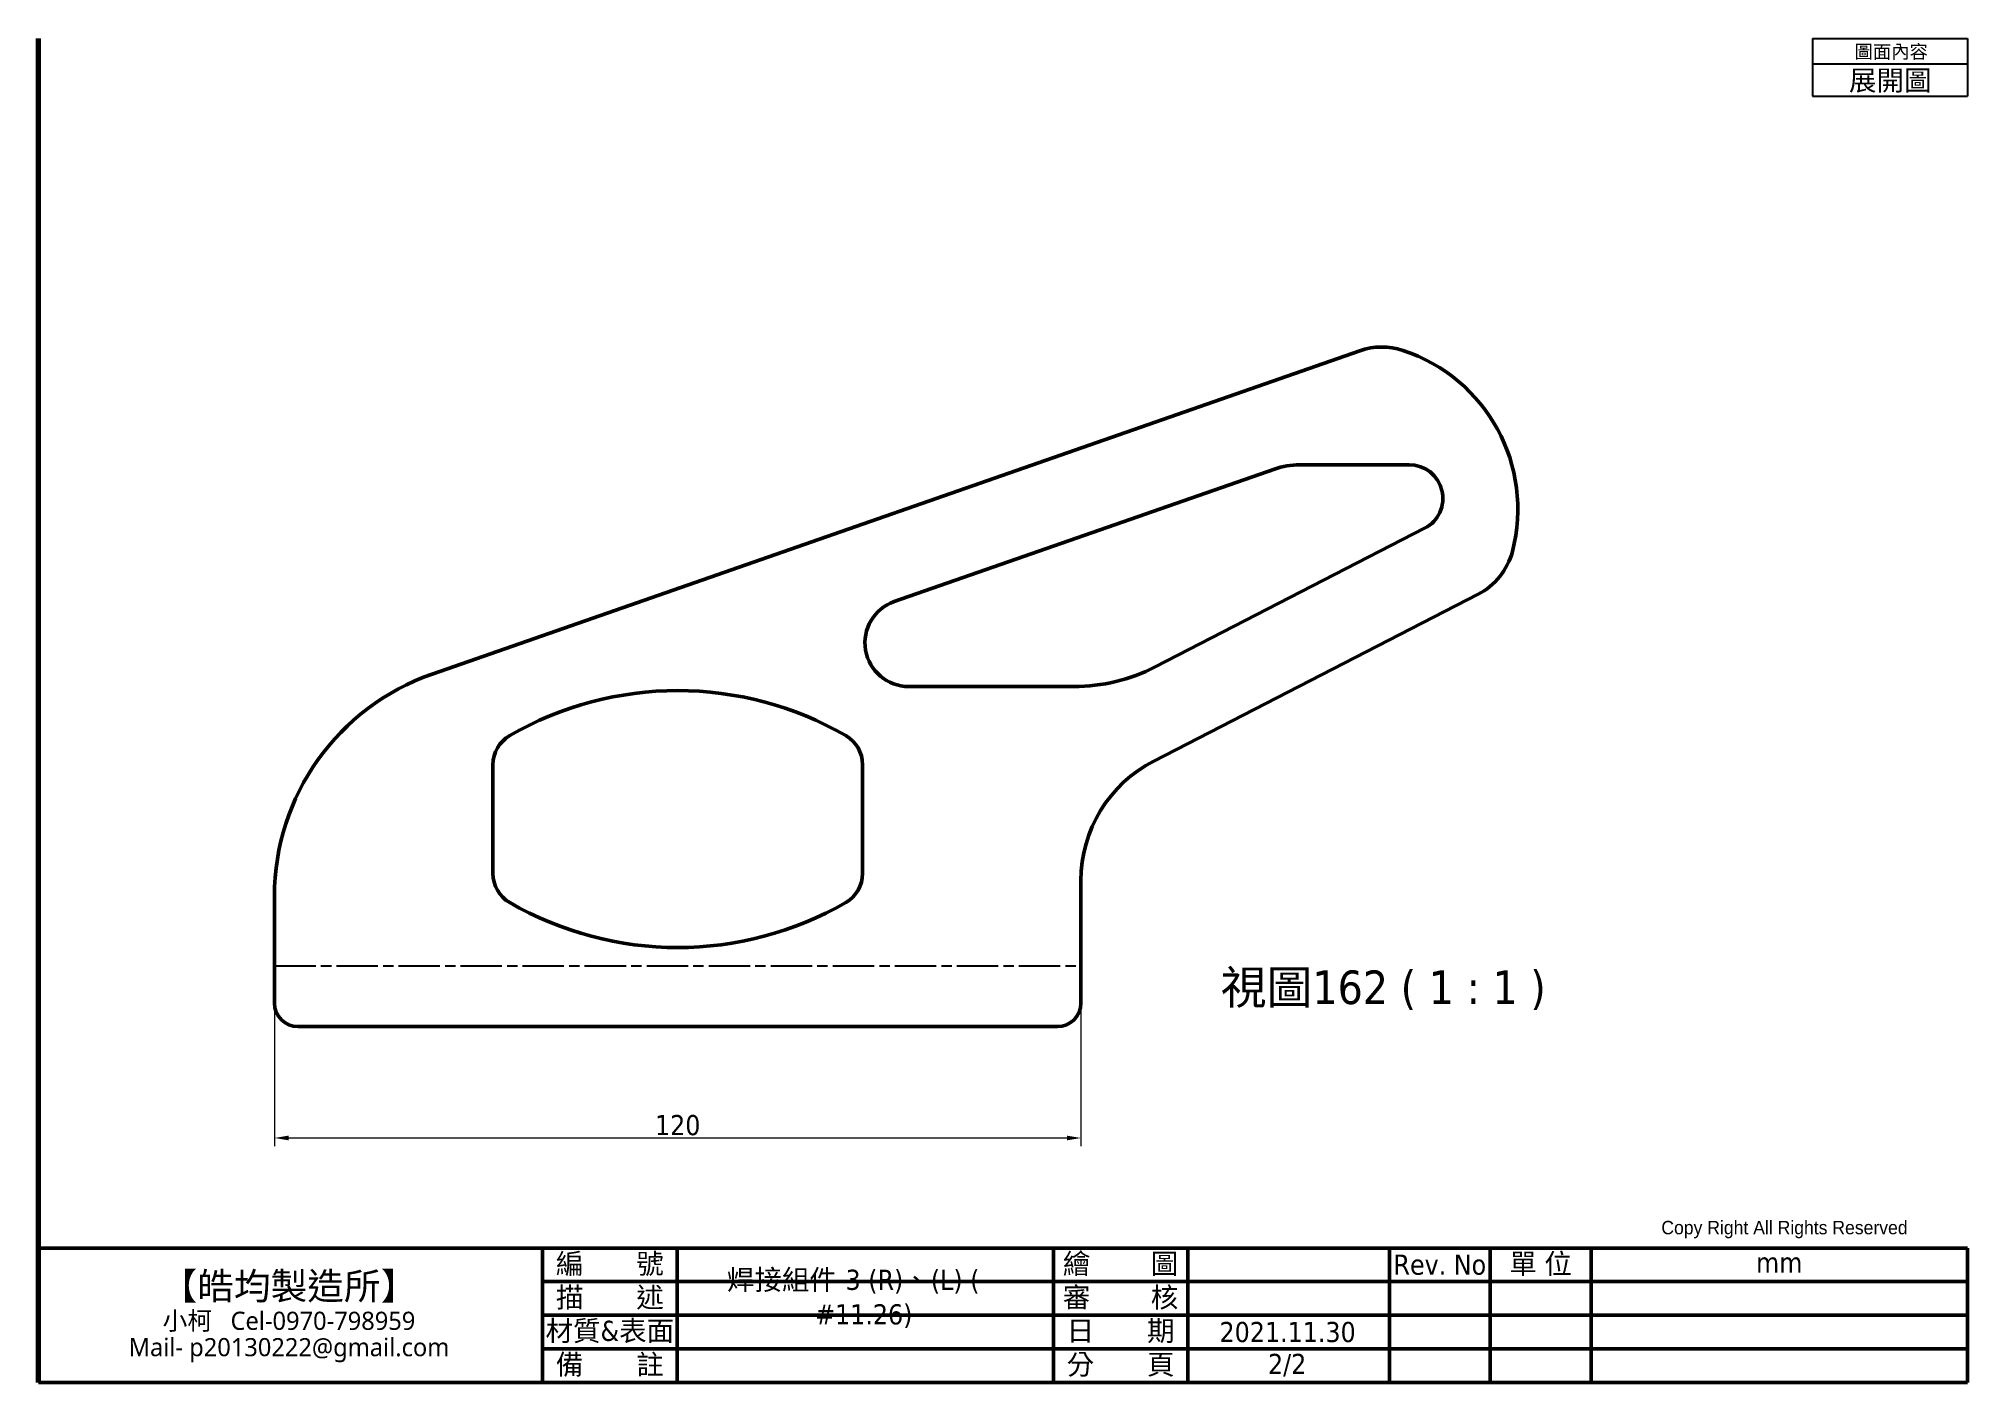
# Model space of a CAD drawing. Header units: millimetres. Extents: x 5 to 292, y 5 to 205.
import ezdxf
from ezdxf.enums import TextEntityAlignment as Align

# ---------------------------------------------------------------- set-up
doc = ezdxf.new("R2010")
doc.units = ezdxf.units.MM
doc.linetypes.add('CHAIN', pattern=[0.3543, 0.2362, -0.0295, 0.0591, -0.0295])
for name, color, linetype, lineweight in [('可見 (ISO)', 7, 'Continuous', 50), ('圖框 (ISO)', 7, 'Continuous', 70), ('折彎中心線 (ISO)', 7, 'CHAIN', 25), ('標註 (ISO)', 12, 'Continuous', 18), ('標題 (ISO)', 7, 'Continuous', 50), ('符號 (ISO)', 7, 'Continuous', 25)]:
    doc.layers.add(name, color=color, linetype=linetype, lineweight=lineweight)
doc.styles.add('@2.0標示文字 (ISO)', font='tahoma_0.ttf')
doc.styles.add('@3.0標示文字 (ISO)', font='tahoma_0.ttf')
doc.styles.add('標示文字 (ISO)', font='tahoma_0.ttf')
doc.styles.add('註記文字 (ISO)', font='tahoma_0.ttf')
doc.dimstyles.new('預設 (ISO)', dxfattribs={"dimtxt": 3, "dimasz": 2.1, "dimexe": 1.2, "dimexo": 0.5, "dimgap": 0.3, "dimtad": 1, "dimrnd": 1e-08, "dimtxsty": '@3.0標示文字 (ISO)', "dimcen": 0.09, "dimdle": 3, "dimclrd": 256, "dimclre": 256, "dimclrt": 256, "dimazin": 2, "dimtfac": 1, "dimtmove": 0, "dimatfit": 3, "dimfxl": 0, "dimtolj": 1, "dimtzin": 0, "dimlwd": -1, "dimlwe": -1, "dimarcsym": 0})

# ---------------------------------------------------------------- blocks, each defined once
blk = doc.blocks.new('圖框 預設圖框')
at = {"layer": '圖框 (ISO)', "flags": 128}
blk.add_lwpolyline([(5, 5), (5, 205)], dxfattribs=at)
blk = doc.blocks.new('標題欄框 KSJ-單位mm')
at = {"layer": '標題 (ISO)'}
for p, q in [((41.84, 139.37), (328.84, 139.37)), ((41.84, 130.09), (41.84, 139.37)), ((116.84, 139.37), (116.84, 119.37)), ((136.84, 139.37), (136.84, 119.37)), ((136.84, 139.37), (136.84, 119.37)), ((192.84, 139.37), (192.84, 119.37)), ((212.84, 139.37), (212.84, 119.37)), ((212.84, 139.37), (212.84, 119.37)), ((242.84, 139.37), (242.84, 119.37)), ((257.84, 139.37), (257.84, 119.37)), ((272.84, 139.37), (272.84, 119.37)), ((328.84, 133.09), (328.84, 139.37)), ((116.84, 134.37), (192.84, 134.37)), ((192.84, 134.37), (212.84, 134.37)), ((212.84, 134.37), (242.84, 134.37)), ((242.84, 134.37), (328.84, 134.37)), ((328.84, 133.09), (328.84, 119.37)), ((41.84, 119.37), (41.84, 130.09)), ((116.84, 129.37), (192.84, 129.37)), ((192.84, 129.37), (242.84, 129.37)), ((242.84, 129.37), (328.84, 129.37)), ((116.84, 124.37), (192.84, 124.37)), ((192.84, 124.37), (242.84, 124.37)), ((242.84, 124.37), (328.84, 124.37)), ((41.84, 119.37), (328.84, 119.37)), ((242.84, 119.37), (328.84, 119.37))]:
    blk.add_line(p, q, dxfattribs=at)
at = {"layer": '標題 (ISO)', "insert": (283.3, 143.41), "char_height": 2, "attachment_point": 1, "style": '註記文字 (ISO)'}
blk.add_mtext('\\f新細明體|b0|i0;\\H2.0000;Copy Right All Rights Reserved', dxfattribs=at)
at = {"layer": '標題 (ISO)', "char_height": 3, "attachment_point": 5, "style": '註記文字 (ISO)'}
for s, insert, width in [('編       號', (126.84, 136.87), 20), ('繪        圖        ', (202.84, 136.87), 20), ('Rev. No', (250.34, 136.87), 15), ('單 位 ', (265.34, 136.87), 15), ('mm', (300.84, 137.21), 56), ('描       述', (126.84, 131.87), 20), ('審        核', (202.84, 131.87), 20), ('材質&表面', (126.84, 126.87), 20), ('日       期', (202.84, 126.87), 20), ('備       註', (126.84, 121.87), 20), ('分       頁', (202.84, 121.87), 20)]:
    blk.add_mtext(s, dxfattribs=dict(at, insert=insert, width=width))
at = {"layer": '標題 (ISO)', "insert": (79.1, 129.03), "char_height": 3, "width": 74.2489, "attachment_point": 5, "line_spacing_factor": 0.871881, "style": '註記文字 (ISO)'}
blk.add_mtext('{\\fMicrosoft JhengHei|b1|i0|c136|p34;\\H1.33333x;【皓均製造所】\\P\\fMicrosoft JhengHei|b0|i0|c136|p34;\\H0.675x;小柯   \\fMicrosoft JhengHei|b0|i0|c0|p34;Cel-\\f@Microsoft JhengHei|b0|i0|c0|p34;0970-798959\\H1.40979x; \\H0.70932x;\\P\\fMicrosoft JhengHei|b0|i0|c0|p34;Mail- \\f@Microsoft JhengHei|b0|i0|c0|p34;p20130222@gmail.com\\H1.08693x; }', dxfattribs=at)
at = {"layer": '標題 (ISO)', "style": '註記文字 (ISO)'}
for tag, p in [('請輸入編號', (164.84, 136.87)), ('請輸入繪圖人員', (227.84, 136.87)), ('請輸入審核人員', (227.84, 131.87)), ('(變更序號)輸入1', (250.34, 131.87)), ('變更的日期1', (265.34, 131.87)), ('設計變更的內容1', (300.84, 131.87)), ('請輸入材質&表面處理', (164.84, 126.87)), ('(變更序號)輸入2', (250.34, 126.87)), ('變更的日期2', (265.34, 126.87)), ('設計變更的內容2', (300.84, 126.87)), ('請輸入備註', (164.84, 121.87)), ('(變更序號)輸入3', (250.34, 121.87)), ('變更的日期3', (265.34, 121.87)), ('設計變更的內容3', (300.84, 121.87))]:
    blk.add_attdef(tag, text='', height=3, dxfattribs=at).set_placement(p, align=Align.MIDDLE_CENTER)
for tag, p in [('請輸入描述_001', (144.27, 133.14)), ('請輸入描述_002', (157.39, 128)), ('請輸入日期_001', (217.56, 125.37)), ('請輸入分頁_001', (224.78, 120.62))]:
    blk.add_attdef(tag, p, '', height=3, dxfattribs=at)
blk = doc.blocks.new('表格2')
at = {"layer": '符號 (ISO)'}
for p, q in [((268.95, 205), (292, 205)), ((268.95, 205), (268.95, 201.22)), ((292, 205), (292, 201.22)), ((268.95, 201.22), (292, 201.22)), ((268.95, 201.22), (268.95, 196.44)), ((292, 201.22), (292, 196.44)), ((268.95, 196.44), (292, 196.44))]:
    blk.add_line(p, q, dxfattribs=at)
at = {"layer": '符號 (ISO)', "attachment_point": 7}
for s, insert, char_height, style in [('圖面內容', (275.21, 201.83), 2, '@2.0標示文字 (ISO)'), ('展開圖', (274.38, 196.95), 3, '@3.0標示文字 (ISO)')]:
    blk.add_mtext(s, dxfattribs=dict(at, insert=insert, char_height=char_height, style=style))
blk = doc.blocks.new('*D11')
at = {"layer": 'Defpoints', "color": 0}
for p in [(40.1, 61.45), (160.1, 61.45), (160.1, 41.38)]:
    blk.add_point(p, dxfattribs=at)
at = {"layer": '標註 (ISO)'}
for p, q in [((40.1, 60.95), (40.1, 40.18)), ((160.1, 60.95), (160.1, 40.18)), ((42.2, 41.38), (158, 41.38))]:
    blk.add_line(p, q, dxfattribs=at)
for points in [[(42.2, 41.73), (42.2, 41.03), (40.1, 41.38)], [(158, 41.73), (158, 41.03), (160.1, 41.38)]]:
    blk.add_solid(points, dxfattribs=at)
at = {"layer": '標註 (ISO)', "insert": (100.1, 44.8), "char_height": 3, "attachment_point": 2, "style": '@3.0標示文字 (ISO)'}
blk.add_mtext('\\A1;120', dxfattribs=at)

msp = doc.modelspace()

# ---------------------------------------------------------------- linework, layer by layer
at = {"layer": '可見 (ISO)'}
for p, q in [((201.576, 158.539), (63.578, 110.429)), ((132.318, 121.206), (188.88, 140.928)), ((192.666, 141.569), (208.951, 141.569)), ((211.238, 132.123), (171.157, 111.504)), ((170.952, 97.482), (219.187, 122.293)), ((159.034, 108.569), (134.458, 108.569)), ((72.6, 80.747), (72.6, 96.931)), ((127.6, 96.931), (127.6, 80.747)), ((160.1, 61.454), (160.1, 79.697)), ((40.1, 77.38), (40.1, 61.454)), ((43.6, 57.954), (156.6, 57.954))]:
    msp.add_line(p, q, dxfattribs=at)
for centre, radius, start, end in [((204.868, 149.097), 10, 71.79168, 109.22), ((200.218, 134.96), 24.882, 345.30855, 71.79168), ((192.666, 130.069), 11.5, 90, 109.22214), ((208.951, 136.569), 5, 297.22214, 90), ((214.613, 131.185), 10, 297.22, 345.30855), ((134.458, 115.069), 6.5, 109.22214, 270), ((75.1, 77.38), 35, 109.22, 180), ((159.034, 135.069), 26.5, 270, 297.22214), ((100.1, 57.96), 50, 60, 120), ((77.6, 96.931), 5, 120, 180), ((122.6, 96.931), 5, 0, 60), ((180.1, 79.697), 20, 117.22, 180), ((77.6, 80.747), 5, 180, 240), ((122.6, 80.747), 5, 300, 0), ((100.1, 119.718), 50, 240, 300), ((43.6, 61.454), 3.5, 180, 270), ((156.6, 61.454), 3.5, 270, 0)]:
    msp.add_arc(centre, radius, start, end, dxfattribs=at)
at = {"layer": '折彎中心線 (ISO)', "ltscale": 26.053539}
msp.add_line((40.1, 67.01), (160.1, 67.01), dxfattribs=at)

# ---------------------------------------------------------------- block references
for name in ['圖框 預設圖框', '表格2']:
    msp.add_blockref(name, (0, 0))
msp.add_blockref('標題欄框 KSJ-單位mm', (-36.844, -114.365)).add_auto_attribs({'請輸入描述_001': '焊接組件-3 (R)、(L) (', '請輸入日期_001': '2021.11.30', '請輸入分頁_001': '2/2', '請輸入描述_002': '#11.26)'})

# ---------------------------------------------------------------- texts
at = {"layer": '符號 (ISO)', "insert": (180.896, 60.407), "char_height": 5, "attachment_point": 7, "style": '標示文字 (ISO)'}
msp.add_mtext('視圖162 ( 1 : 1 )', dxfattribs=at)

# ---------------------------------------------------------------- dimensions: what is measured, and where the dimension line sits
at = {"layer": '標註 (ISO)'}
dim = msp.add_linear_dim(base=(160.1, 41.38), p1=(40.1, 61.454), p2=(160.1, 61.454), angle=180, dimstyle='預設 (ISO)', override={"dimgap": 0.3, "dimdec": 2, "dimtol": 0, "dimlim": 0, "dimtp": 0, "dimtm": 0, "dimtdec": 2, "dimtofl": 0, "dimatfit": 1}, dxfattribs=at)
dim.commit()
dim.dimension.update_dxf_attribs({"geometry": '*D11', "text_midpoint": (100.1, 41.38), "dimtype": 160})

doc.saveas('drawing.dxf')
